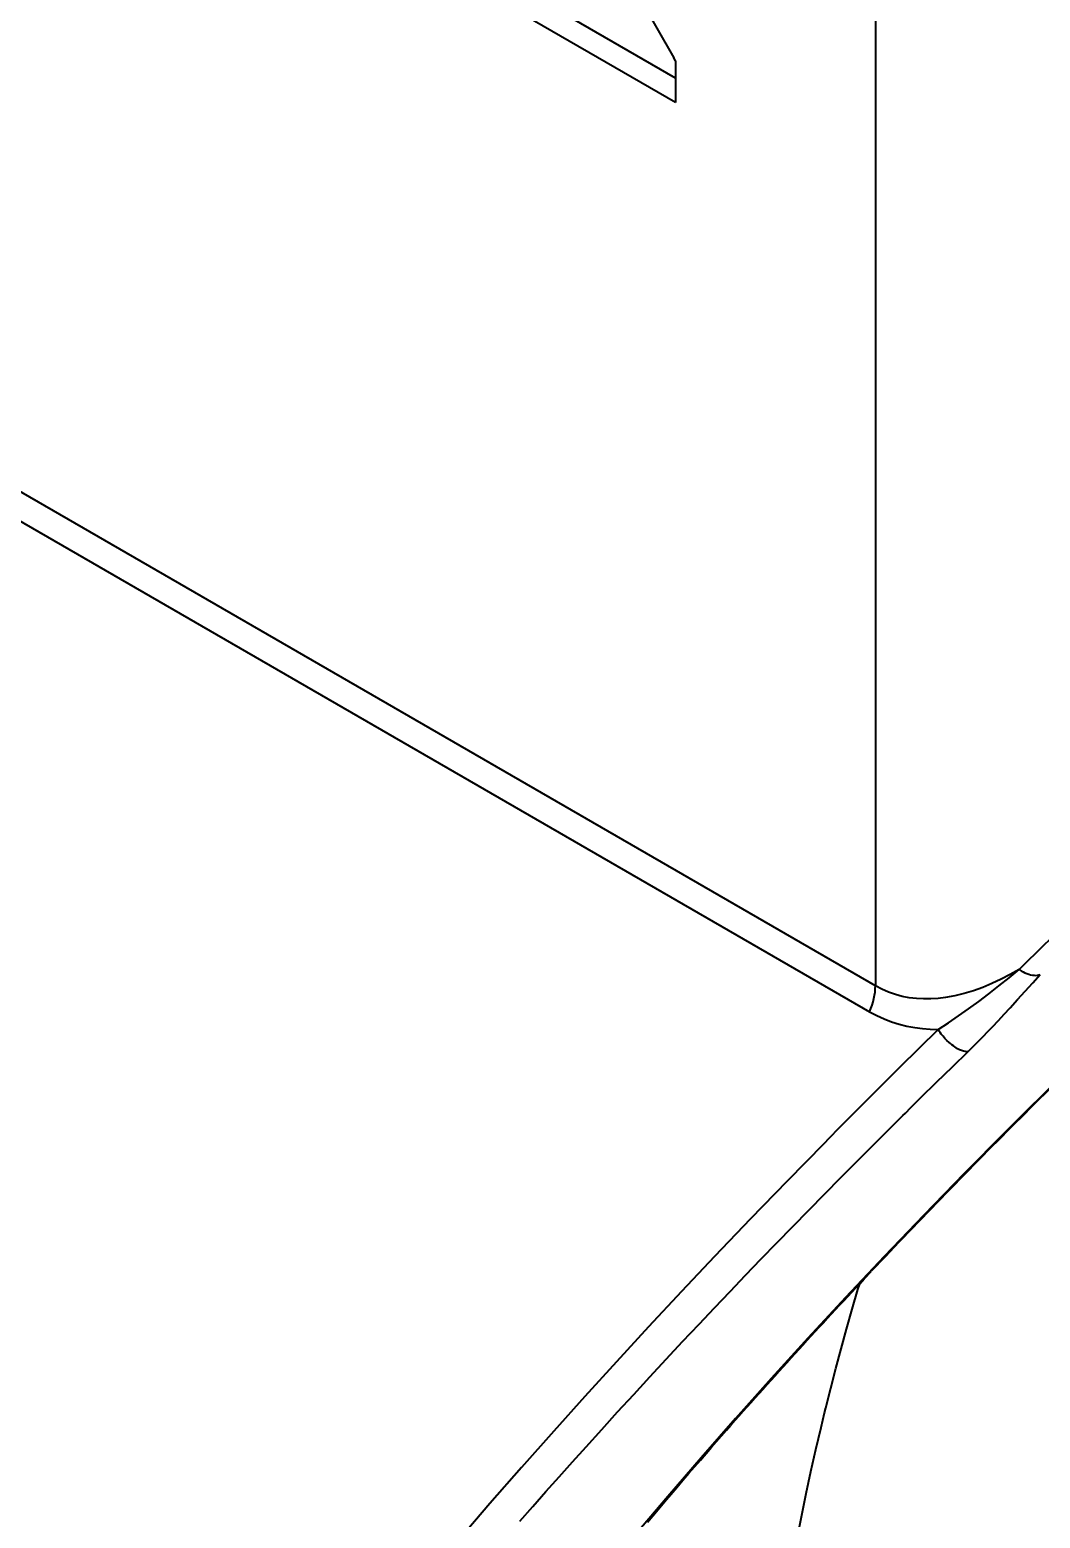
# Model space of a CAD drawing. Header units: millimetres. Extents: x 15 to 415, y 5 to 292.
# Drawn here: x 297.815 to 300.346, y 100.723 to 104.448 of the extents above; entities that cross this region are included whole.
import ezdxf

# ---------------------------------------------------------------- set-up
doc = ezdxf.new("R2010")
doc.units = ezdxf.units.MM
doc.layers.add('Geometries', color=7, linetype='Continuous')

msp = doc.modelspace()

# ---------------------------------------------------------------- linework, layer by layer
at = {"layer": 'Geometries', "linetype": 'Continuous', "lineweight": 40}
for p, q in [((299.933, 106.2719), (299.933, 102.0555)), ((299.4326, 104.3273), (298.5599, 104.8312)), ((299.4326, 104.2661), (298.5069, 104.8005)), ((299.1822, 104.8097), (299.4284, 104.3782)), ((299.4326, 104.3709), (299.4284, 104.3782)), ((299.4326, 104.3709), (299.4326, 104.3273)), ((299.4326, 104.3273), (299.4326, 104.2661)), ((299.933, 102.0555), (297.7617, 103.3091)), ((297.7471, 103.2445), (299.9184, 101.9909)), ((299.977, 101.7064), (300.0018, 101.731)), ((299.8423, 101.6998), (299.8165, 101.6736)), ((299.8937, 101.3101), (299.905, 101.3221))]:
    msp.add_line(p, q, dxfattribs=at)
at = {"layer": 'Geometries', "linetype": 'Continuous', "lineweight": 40, "flags": 128}
for points in [[(300.4633, 102.2596), (300.4419, 102.2398), (300.4205, 102.2198), (300.3991, 102.1996), (300.3778, 102.1792), (300.3565, 102.1587), (300.3354, 102.1381), (300.3143, 102.1174), (300.2934, 102.0965)], [(300.2934, 102.0965), (300.2708, 102.0839), (300.248, 102.0721), (300.2249, 102.0614), (300.2017, 102.0518), (300.1784, 102.0434), (300.155, 102.0363), (300.1317, 102.0306), (300.1085, 102.0263), (300.0901, 102.024), (300.0717, 102.0228), (300.0535, 102.0227), (300.0356, 102.0236), (300.0178, 102.0258), (300.0002, 102.0291), (299.983, 102.0337), (299.966, 102.0396), (299.9493, 102.0469), (299.933, 102.0555)], [(300.0904, 101.9461), (300.1158, 101.9631), (300.1411, 101.9805), (300.1664, 101.9984), (300.1917, 102.0167), (300.217, 102.0357), (300.2424, 102.0553), (300.2678, 102.0756), (300.2933, 102.0965)], [(300.1652, 101.8912), (300.178, 101.9038), (300.1905, 101.9163), (300.2027, 101.9287), (300.2146, 101.941), (300.2263, 101.9532), (300.2412, 101.9692), (300.2558, 101.985), (300.2703, 102.0007), (300.2893, 102.0216), (300.3082, 102.0425), (300.327, 102.0633), (300.3459, 102.0841)], [(300.2934, 102.0965), (300.298, 102.0935), (300.3028, 102.0907), (300.3075, 102.0883), (300.3123, 102.0862), (300.317, 102.0845), (300.3217, 102.0832), (300.3262, 102.0824), (300.3306, 102.0819), (300.3348, 102.0818), (300.3387, 102.0822), (300.3424, 102.0829), (300.3459, 102.0841)], [(299.9293, 102.024), (299.9309, 102.0322), (299.9321, 102.0401), (299.9328, 102.0479), (299.933, 102.0555)], [(299.9184, 101.9909), (299.9218, 101.9992), (299.9247, 102.0075), (299.9272, 102.0158), (299.9293, 102.024)], [(299.9184, 101.9909), (299.9365, 101.9812), (299.9549, 101.9728), (299.9737, 101.9657), (299.9928, 101.9598), (300.0121, 101.955), (300.0314, 101.9515), (300.0508, 101.949), (300.0705, 101.9474), (300.0902, 101.9465)], [(300.0902, 101.9465), (299.9937, 101.8512), (299.8984, 101.7562), (299.8423, 101.6998)], [(300.1652, 101.8912), (300.163, 101.8908), (300.1605, 101.8908), (300.1579, 101.8911), (300.1536, 101.892), (300.149, 101.8935), (300.144, 101.8956), (300.1389, 101.8983), (300.1354, 101.9004), (300.1318, 101.9027), (300.1282, 101.9052), (300.1246, 101.908), (300.121, 101.9109), (300.1175, 101.914), (300.1123, 101.9189), (300.1072, 101.9241), (300.1024, 101.9294), (300.0979, 101.9349), (300.0952, 101.9386), (300.0926, 101.9423), (300.0902, 101.946)], [(300.022, 101.751), (300.0472, 101.7758), (300.0864, 101.8143), (300.1257, 101.8527), (300.1652, 101.8912)], [(300.4796, 101.9073), (300.4714, 101.8994), (300.3644, 101.7947), (300.3025, 101.7333)], [(300.2969, 101.7253), (300.3308, 101.7591), (300.3713, 101.7991), (300.4118, 101.8389), (300.4387, 101.8652)], [(300.0018, 101.731), (300.0081, 101.7373), (300.022, 101.751)], [(300.3025, 101.7333), (300.2591, 101.6901), (300.1557, 101.5857), (300.0543, 101.4817), (299.9551, 101.3782), (299.8582, 101.2755), (299.7637, 101.1736), (299.6719, 101.0727), (299.5827, 100.973), (299.4963, 100.8746), (299.4129, 100.7776), (299.3325, 100.6821), (299.2551, 100.5883), (299.1809, 100.4963), (299.11, 100.4062), (299.0423, 100.3182), (298.9779, 100.2322), (298.9169, 100.1483), (298.8592, 100.0668)], [(299.0427, 100.7156), (299.0752, 100.7527), (299.1081, 100.7898), (299.1412, 100.8271), (299.1746, 100.8645), (299.2084, 100.902), (299.2478, 100.9455), (299.2875, 100.9892), (299.3277, 101.033), (299.3682, 101.0769), (299.4091, 101.1209), (299.4503, 101.165), (299.4919, 101.2092), (299.5303, 101.2498), (299.569, 101.2904), (299.6079, 101.3311), (299.6471, 101.3719), (299.6866, 101.4127), (299.7263, 101.4535), (299.7662, 101.4944), (299.8064, 101.5352), (299.8468, 101.5761), (299.8874, 101.617), (299.9283, 101.6579), (299.9693, 101.6988), (299.977, 101.7064)], [(299.8165, 101.6736), (299.8044, 101.6613), (299.7117, 101.5667), (299.6204, 101.4724), (299.5305, 101.3785), (299.4471, 101.2902), (299.3651, 101.2023), (299.2845, 101.1149), (299.2053, 101.0279), (299.1276, 100.9414), (299.0468, 100.8502), (298.9678, 100.7597), (298.8906, 100.67), (298.8153, 100.581), (298.7418, 100.4928), (298.6703, 100.4056), (298.6047, 100.3241), (298.5409, 100.2435), (298.4788, 100.1639), (298.4187, 100.0851), (298.3604, 100.0074)], [(299.905, 101.3221), (299.9058, 101.323), (299.9228, 101.341)], [(299.8057, 100.9868), (299.8087, 100.9991), (299.8211, 101.0484), (299.8339, 101.0977), (299.8471, 101.1471), (299.8608, 101.1966), (299.8749, 101.2462), (299.8894, 101.2958), (299.8937, 101.3101)], [(299.3626, 100.7136), (299.376, 100.7295), (299.3893, 100.7453), (299.4051, 100.764), (299.4206, 100.7823), (299.436, 100.8003), (299.4512, 100.8181), (299.4662, 100.8355), (299.4807, 100.8523), (299.4949, 100.8688), (299.509, 100.885), (299.5228, 100.9008), (299.5354, 100.9152), (299.5478, 100.9294), (299.5599, 100.9432), (299.5714, 100.9562)], [(299.6749, 100.2519), (299.6764, 100.2656), (299.6819, 100.3128), (299.6878, 100.3602), (299.6942, 100.4078), (299.7011, 100.4555), (299.708, 100.5011), (299.7154, 100.5467), (299.7232, 100.5925), (299.7313, 100.6385), (299.7399, 100.6845), (299.7489, 100.7307), (299.76, 100.7853), (299.7717, 100.84), (299.784, 100.8949), (299.7968, 100.9499), (299.8057, 100.9868)]]:
    msp.add_lwpolyline(points, dxfattribs=at)
at = {"layer": 'Geometries', "linetype": 'Continuous', "lineweight": 40}
for centre, radius, start, end in [((312.8694, 89.1122), 17.809, 134.90774, 136.63316), ((310.9627, 90.9046), 15.192, 136.76979, 138.57499)]:
    msp.add_arc(centre, radius, start, end, dxfattribs=at)
msp.add_ellipse((303.4388, 101.2337), major_axis=(2.25, 3.8971), ratio=0.57735, start_param=1.555059, end_param=2.391508, dxfattribs=at)

doc.saveas('drawing.dxf')
